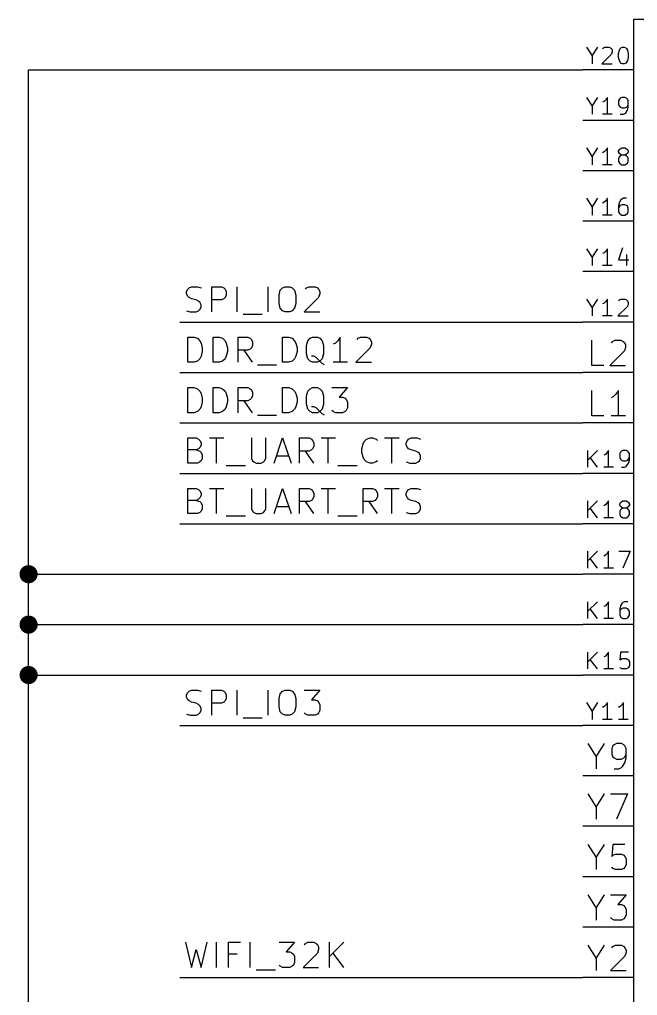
# Model space of a CAD drawing. Header units: millimetres. Extents: x 3 to 237, y -203 to -4.
# Drawn here: x 14.78 to 45.93, y -54.24 to -5.08 of the extents above; entities that cross this region are included whole.
import ezdxf

# ---------------------------------------------------------------- set-up
doc = ezdxf.new("R2010")
doc.units = ezdxf.units.MM
for name, color, linetype in [('LIGHTGREEN', 92, 'CONTINUOUS'), ('LIGHTRED', 12, 'CONTINUOUS'), ('RED', 14, 'CONTINUOUS'), ('REDSIX', 19, 'CONTINUOUS')]:
    doc.layers.add(name, color=color, linetype=linetype)

msp = doc.modelspace()

# ---------------------------------------------------------------- linework, layer by layer
at = {"layer": 'LIGHTGREEN', "linetype": 'CONTINUOUS'}
for p, q in [((15.24, -7.62), (43.18, -7.62)), ((15.24, -33.02), (15.24, -7.62)), ((22.86, -20.32), (43.18, -20.32)), ((22.86, -22.86), (43.18, -22.86)), ((22.86, -25.4), (43.18, -25.4)), ((22.86, -27.94), (43.18, -27.94)), ((22.86, -30.48), (43.18, -30.48)), ((15.24, -33.02), (43.18, -33.02)), ((15.24, -35.56), (15.24, -33.02)), ((15.24, -35.56), (43.18, -35.56)), ((15.24, -38.1), (15.24, -35.56)), ((15.24, -38.1), (43.18, -38.1)), ((15.24, -55.88), (15.24, -38.1)), ((22.86, -40.64), (43.18, -40.64)), ((22.86, -53.34), (43.18, -53.34))]:
    msp.add_line(p, q, dxfattribs=at)
at = {"layer": 'LIGHTGREEN', "const_width": 0.4572}
for points in [[(15.0114, -33.02, 1), (15.4686, -33.02, 1)], [(15.0114, -35.56, 1), (15.4686, -35.56, 1)], [(15.0114, -38.1, 1), (15.4686, -38.1, 1)]]:
    msp.add_lwpolyline(points, format="xyb", close=True, dxfattribs=at)
at = {"layer": 'LIGHTRED', "linetype": 'CONTINUOUS'}
for p, q in [((43.3615, -6.4666), (43.6437, -6.91)), ((43.6437, -6.91), (43.9259, -6.4666)), ((44.6113, -6.8294), (44.1275, -7.3132)), ((44.1678, -6.5472), (44.2081, -6.5069)), ((44.2081, -6.5069), (44.2888, -6.4666)), ((44.2888, -6.4666), (44.4903, -6.4666)), ((44.4903, -6.4666), (44.571, -6.5069)), ((44.571, -6.5069), (44.6113, -6.5472)), ((44.6113, -6.5472), (44.6516, -6.6278)), ((44.6516, -6.7085), (44.6113, -6.8294)), ((44.6516, -6.6278), (44.6516, -6.7085)), ((44.9741, -6.7891), (45.0144, -6.6278)), ((44.9741, -6.9907), (44.9741, -6.7891)), ((45.0144, -6.6278), (45.0547, -6.5472)), ((45.0547, -6.5472), (45.0951, -6.5069)), ((45.0951, -6.5069), (45.1757, -6.4666)), ((45.1757, -6.4666), (45.2563, -6.4666)), ((45.2563, -6.4666), (45.3369, -6.5069)), ((45.3369, -6.5069), (45.3773, -6.5472)), ((45.3773, -6.5472), (45.4176, -6.6278)), ((45.4176, -6.6278), (45.4579, -6.7891)), ((45.4579, -6.7891), (45.4579, -6.9907)), ((43.6437, -6.91), (43.6437, -7.3132)), ((44.1275, -7.3132), (44.6516, -7.3132)), ((45.0144, -7.1519), (44.9741, -6.9907)), ((45.0547, -7.2325), (45.0144, -7.1519)), ((45.0951, -7.2729), (45.0547, -7.2325)), ((45.1757, -7.3132), (45.0951, -7.2729)), ((45.2563, -7.3132), (45.1757, -7.3132)), ((45.3369, -7.2729), (45.2563, -7.3132)), ((45.3773, -7.2325), (45.3369, -7.2729)), ((45.4176, -7.1519), (45.3773, -7.2325)), ((45.4579, -6.9907), (45.4176, -7.1519)), ((43.3615, -9.0066), (43.6437, -9.45)), ((43.6437, -9.45), (43.9259, -9.0066)), ((44.2484, -9.2081), (44.1678, -9.2485)), ((44.3291, -9.1275), (44.2484, -9.2081)), ((44.4097, -9.0066), (44.3291, -9.1275)), ((44.4097, -9.8532), (44.4097, -9.0066)), ((45.0144, -9.0872), (44.9741, -9.1678)), ((44.9741, -9.1678), (44.9741, -9.3694)), ((45.0547, -9.0469), (45.0144, -9.0872)), ((45.1354, -9.0066), (45.0547, -9.0469)), ((45.2966, -9.0066), (45.1354, -9.0066)), ((45.3773, -9.0469), (45.2966, -9.0066)), ((45.4176, -9.0872), (45.3773, -9.0469)), ((45.4579, -9.1678), (45.4176, -9.0872)), ((45.4579, -9.4903), (45.4579, -9.1678)), ((43.6437, -9.45), (43.6437, -9.8532)), ((44.9741, -9.3694), (45.0144, -9.45)), ((45.0144, -9.45), (45.0547, -9.4903)), ((45.0547, -9.4903), (45.1354, -9.5307)), ((45.1354, -9.5307), (45.2966, -9.5307)), ((45.216, -9.8532), (45.2966, -9.8129)), ((45.2966, -9.5307), (45.3773, -9.4903)), ((45.2966, -9.8129), (45.3369, -9.7725)), ((45.3369, -9.7725), (45.4176, -9.6516)), ((45.3773, -9.4903), (45.4176, -9.45)), ((45.4176, -9.45), (45.4579, -9.3694)), ((45.4176, -9.6516), (45.4579, -9.4903)), ((44.6516, -9.8532), (44.1678, -9.8532)), ((45.0547, -9.8532), (45.216, -9.8532)), ((43.3615, -11.5466), (43.6437, -11.99)), ((43.6437, -11.99), (43.9259, -11.5466)), ((44.2484, -11.7481), (44.1678, -11.7885)), ((44.3291, -11.6675), (44.2484, -11.7481)), ((44.4097, -11.5466), (44.3291, -11.6675)), ((44.4097, -12.3932), (44.4097, -11.5466)), ((44.9741, -11.7078), (45.0144, -11.6272)), ((44.9741, -11.7481), (44.9741, -11.7078)), ((45.0144, -11.8288), (44.9741, -11.7481)), ((45.0144, -11.6272), (45.0547, -11.5869)), ((45.0547, -11.5869), (45.1354, -11.5466)), ((45.1354, -11.5466), (45.2966, -11.5466)), ((45.2966, -11.5466), (45.3773, -11.5869)), ((45.3773, -11.5869), (45.4176, -11.6272)), ((45.4176, -11.6272), (45.4579, -11.7078)), ((45.4579, -11.7481), (45.4176, -11.8288)), ((45.4579, -11.7078), (45.4579, -11.7481)), ((43.6437, -11.99), (43.6437, -12.3932)), ((45.0144, -11.99), (44.9741, -12.0707)), ((44.9741, -12.0707), (44.9741, -12.2319)), ((44.9741, -12.2319), (45.0144, -12.3125)), ((45.0547, -11.8691), (45.0144, -11.8288)), ((45.0547, -11.9497), (45.0144, -11.99)), ((45.1354, -11.9094), (45.0547, -11.8691)), ((45.1354, -11.9094), (45.0547, -11.9497)), ((45.2966, -11.9094), (45.1354, -11.9094)), ((45.3773, -11.8691), (45.2966, -11.9094)), ((45.3773, -11.9497), (45.2966, -11.9094)), ((45.4176, -11.8288), (45.3773, -11.8691)), ((45.4176, -11.99), (45.3773, -11.9497)), ((45.4579, -12.0707), (45.4176, -11.99)), ((45.4176, -12.3125), (45.4579, -12.2319)), ((45.4579, -12.2319), (45.4579, -12.0707)), ((44.6516, -12.3932), (44.1678, -12.3932)), ((45.0144, -12.3125), (45.0547, -12.3529)), ((45.0547, -12.3529), (45.1354, -12.3932)), ((45.1354, -12.3932), (45.2966, -12.3932)), ((45.2966, -12.3932), (45.3773, -12.3529)), ((45.3773, -12.3529), (45.4176, -12.3125)), ((43.3615, -14.0866), (43.6437, -14.53)), ((43.6437, -14.53), (43.9259, -14.0866)), ((44.3291, -14.2075), (44.2484, -14.2881)), ((44.4097, -14.0866), (44.3291, -14.2075)), ((44.4097, -14.9332), (44.4097, -14.0866)), ((45.0951, -14.1672), (45.0144, -14.2881)), ((45.1354, -14.1269), (45.0951, -14.1672)), ((45.216, -14.0866), (45.1354, -14.1269)), ((45.3773, -14.0866), (45.216, -14.0866)), ((43.6437, -14.53), (43.6437, -14.9332)), ((44.2484, -14.2881), (44.1678, -14.3285)), ((45.0144, -14.2881), (44.9741, -14.4494)), ((44.9741, -14.4494), (44.9741, -14.7719)), ((45.0144, -14.4897), (44.9741, -14.5703)), ((45.0547, -14.4494), (45.0144, -14.4897)), ((45.1354, -14.4091), (45.0547, -14.4494)), ((45.2966, -14.4091), (45.1354, -14.4091)), ((45.3773, -14.4494), (45.2966, -14.4091)), ((45.4176, -14.4897), (45.3773, -14.4494)), ((45.4579, -14.5703), (45.4176, -14.4897)), ((45.4579, -14.7719), (45.4579, -14.5703)), ((44.6516, -14.9332), (44.1678, -14.9332)), ((44.9741, -14.7719), (45.0144, -14.8525)), ((45.0144, -14.8525), (45.0547, -14.8929)), ((45.0547, -14.8929), (45.1354, -14.9332)), ((45.1354, -14.9332), (45.2966, -14.9332)), ((45.2966, -14.9332), (45.3773, -14.8929)), ((45.3773, -14.8929), (45.4176, -14.8525)), ((45.4176, -14.8525), (45.4579, -14.7719)), ((43.3615, -16.6266), (43.6437, -17.07)), ((43.6437, -17.07), (43.9259, -16.6266)), ((44.4097, -16.6266), (44.3291, -16.7475)), ((44.4097, -17.4732), (44.4097, -16.6266)), ((45.1757, -16.5863), (44.9741, -17.191)), ((43.6437, -17.07), (43.6437, -17.4732)), ((44.2484, -16.8281), (44.1678, -16.8685)), ((44.3291, -16.7475), (44.2484, -16.8281)), ((44.9741, -17.191), (45.4982, -17.191)), ((45.3773, -16.9088), (45.3773, -17.4732)), ((44.6516, -17.4732), (44.1678, -17.4732)), ((43.3615, -19.1666), (43.6437, -19.61)), ((43.6437, -19.61), (43.9259, -19.1666)), ((44.4097, -19.1666), (44.3291, -19.2875)), ((44.4097, -20.0132), (44.4097, -19.1666)), ((45.0144, -19.2069), (45.0951, -19.1666)), ((45.0951, -19.1666), (45.2966, -19.1666)), ((45.2966, -19.1666), (45.3773, -19.2069)), ((43.6437, -19.61), (43.6437, -20.0132)), ((44.2484, -19.3681), (44.1678, -19.4085)), ((44.3291, -19.2875), (44.2484, -19.3681)), ((45.4176, -19.5294), (44.9338, -20.0132)), ((44.9741, -19.2472), (45.0144, -19.2069)), ((45.3773, -19.2069), (45.4176, -19.2472)), ((45.4176, -19.2472), (45.4579, -19.3278)), ((45.4579, -19.4085), (45.4176, -19.5294)), ((45.4579, -19.3278), (45.4579, -19.4085)), ((44.6516, -20.0132), (44.1678, -20.0132)), ((44.9338, -20.0132), (45.4579, -20.0132)), ((43.6335, -22.5013), (43.6335, -21.2313)), ((44.6012, -21.3523), (44.6616, -21.2918)), ((44.6616, -21.2918), (44.7826, -21.2313)), ((44.7826, -21.2313), (45.085, -21.2313)), ((45.085, -21.2313), (45.2059, -21.2918)), ((45.2059, -21.2918), (45.2664, -21.3523)), ((45.2664, -21.3523), (45.3269, -21.4732)), ((45.3269, -21.5942), (45.2664, -21.7756)), ((45.3269, -21.4732), (45.3269, -21.5942)), ((45.2664, -21.7756), (44.5407, -22.5013)), ((44.2383, -22.5013), (43.6335, -22.5013)), ((44.5407, -22.5013), (45.3269, -22.5013)), ((43.6335, -25.0413), (43.6335, -23.7713)), ((44.7221, -24.0737), (44.6012, -24.1342)), ((44.8431, -23.9528), (44.7221, -24.0737)), ((44.964, -23.7713), (44.8431, -23.9528)), ((44.964, -25.0413), (44.964, -23.7713)), ((44.2383, -25.0413), (43.6335, -25.0413)), ((45.3269, -25.0413), (44.6012, -25.0413)), ((43.4219, -27.6332), (43.4219, -26.7866)), ((43.9057, -26.7866), (43.4219, -27.2703)), ((44.3088, -26.9881), (44.2282, -27.0285)), ((44.3895, -26.9075), (44.3088, -26.9881)), ((44.4701, -26.7866), (44.3895, -26.9075)), ((44.4701, -27.6332), (44.4701, -26.7866)), ((45.0748, -26.8672), (45.0345, -26.9478)), ((45.0345, -26.9478), (45.0345, -27.1494)), ((45.1151, -26.8269), (45.0748, -26.8672)), ((45.1958, -26.7866), (45.1151, -26.8269)), ((45.357, -26.7866), (45.1958, -26.7866)), ((45.4377, -26.8269), (45.357, -26.7866)), ((45.478, -26.8672), (45.4377, -26.8269)), ((45.5183, -26.9478), (45.478, -26.8672)), ((45.5183, -27.2703), (45.5183, -26.9478)), ((43.9057, -27.6332), (43.5429, -27.1494)), ((45.0345, -27.1494), (45.0748, -27.23)), ((45.0748, -27.23), (45.1151, -27.2703)), ((45.1151, -27.2703), (45.1958, -27.3107)), ((45.1958, -27.3107), (45.357, -27.3107)), ((45.357, -27.3107), (45.4377, -27.2703)), ((45.3973, -27.5525), (45.478, -27.4316)), ((45.4377, -27.2703), (45.478, -27.23)), ((45.478, -27.23), (45.5183, -27.1494)), ((45.478, -27.4316), (45.5183, -27.2703)), ((44.712, -27.6332), (44.2282, -27.6332)), ((45.1151, -27.6332), (45.2764, -27.6332)), ((45.2764, -27.6332), (45.357, -27.5929)), ((45.357, -27.5929), (45.3973, -27.5525)), ((43.4219, -30.1732), (43.4219, -29.3266)), ((43.9057, -29.3266), (43.4219, -29.8103)), ((44.3895, -29.4475), (44.3088, -29.5281)), ((44.4701, -29.3266), (44.3895, -29.4475)), ((44.4701, -30.1732), (44.4701, -29.3266)), ((45.0345, -29.4878), (45.0748, -29.4072)), ((45.0345, -29.5281), (45.0345, -29.4878)), ((45.0748, -29.4072), (45.1151, -29.3669)), ((45.1151, -29.3669), (45.1958, -29.3266)), ((45.1958, -29.3266), (45.357, -29.3266)), ((45.357, -29.3266), (45.4377, -29.3669)), ((45.4377, -29.3669), (45.478, -29.4072)), ((45.478, -29.4072), (45.5183, -29.4878)), ((45.5183, -29.4878), (45.5183, -29.5281)), ((43.9057, -30.1732), (43.5429, -29.6894)), ((44.3088, -29.5281), (44.2282, -29.5685)), ((45.0748, -29.6088), (45.0345, -29.5281)), ((45.0748, -29.77), (45.0345, -29.8507)), ((45.0345, -29.8507), (45.0345, -30.0119)), ((45.1151, -29.6491), (45.0748, -29.6088)), ((45.1151, -29.7297), (45.0748, -29.77)), ((45.1958, -29.6894), (45.1151, -29.6491)), ((45.1958, -29.6894), (45.1151, -29.7297)), ((45.357, -29.6894), (45.1958, -29.6894)), ((45.4377, -29.6491), (45.357, -29.6894)), ((45.4377, -29.7297), (45.357, -29.6894)), ((45.478, -29.6088), (45.4377, -29.6491)), ((45.478, -29.77), (45.4377, -29.7297)), ((45.5183, -29.5281), (45.478, -29.6088)), ((45.5183, -29.8507), (45.478, -29.77)), ((45.5183, -30.0119), (45.5183, -29.8507)), ((44.712, -30.1732), (44.2282, -30.1732)), ((45.0345, -30.0119), (45.0748, -30.0925)), ((45.0748, -30.0925), (45.1151, -30.1329)), ((45.1151, -30.1329), (45.1958, -30.1732)), ((45.1958, -30.1732), (45.357, -30.1732)), ((45.357, -30.1732), (45.4377, -30.1329)), ((45.4377, -30.1329), (45.478, -30.0925)), ((45.478, -30.0925), (45.5183, -30.0119)), ((43.4219, -32.7132), (43.4219, -31.8666)), ((43.9057, -31.8666), (43.4219, -32.3503)), ((44.4701, -31.8666), (44.3895, -31.9875)), ((44.4701, -32.7132), (44.4701, -31.8666)), ((44.9942, -31.8666), (45.5586, -31.8666)), ((45.5586, -31.8666), (45.1958, -32.7132)), ((43.9057, -32.7132), (43.5429, -32.2294)), ((44.3088, -32.0681), (44.2282, -32.1085)), ((44.3895, -31.9875), (44.3088, -32.0681)), ((44.712, -32.7132), (44.2282, -32.7132)), ((43.4219, -35.2532), (43.4219, -34.4066)), ((43.9057, -34.4066), (43.4219, -34.8903)), ((44.4701, -34.4066), (44.3895, -34.5275)), ((44.4701, -35.2532), (44.4701, -34.4066)), ((45.2764, -34.4066), (45.1958, -34.4469)), ((45.4377, -34.4066), (45.2764, -34.4066)), ((43.9057, -35.2532), (43.5429, -34.7694)), ((44.3088, -34.6081), (44.2282, -34.6485)), ((44.3895, -34.5275), (44.3088, -34.6081)), ((45.0748, -34.6081), (45.0345, -34.7694)), ((45.0345, -34.7694), (45.0345, -35.0919)), ((45.0748, -34.8097), (45.0345, -34.8903)), ((45.1555, -34.4872), (45.0748, -34.6081)), ((45.1151, -34.7694), (45.0748, -34.8097)), ((45.1958, -34.7291), (45.1151, -34.7694)), ((45.1958, -34.4469), (45.1555, -34.4872)), ((45.357, -34.7291), (45.1958, -34.7291)), ((45.4377, -34.7694), (45.357, -34.7291)), ((45.478, -34.8097), (45.4377, -34.7694)), ((45.5183, -34.8903), (45.478, -34.8097)), ((45.5183, -35.0919), (45.5183, -34.8903)), ((44.712, -35.2532), (44.2282, -35.2532)), ((45.0345, -35.0919), (45.0748, -35.1725)), ((45.0748, -35.1725), (45.1151, -35.2129)), ((45.1151, -35.2129), (45.1958, -35.2532)), ((45.1958, -35.2532), (45.357, -35.2532)), ((45.357, -35.2532), (45.4377, -35.2129)), ((45.4377, -35.2129), (45.478, -35.1725)), ((45.478, -35.1725), (45.5183, -35.0919)), ((43.4219, -37.7932), (43.4219, -36.9466)), ((43.9057, -36.9466), (43.4219, -37.4303)), ((43.9057, -37.7932), (43.5429, -37.3094)), ((44.3088, -37.1481), (44.2282, -37.1885)), ((44.3895, -37.0675), (44.3088, -37.1481)), ((44.4701, -36.9466), (44.3895, -37.0675)), ((44.4701, -37.7932), (44.4701, -36.9466)), ((45.0748, -36.9466), (45.0345, -37.3497)), ((45.0345, -37.3497), (45.0748, -37.3094)), ((45.478, -36.9466), (45.0748, -36.9466)), ((45.0748, -37.3094), (45.1555, -37.2691)), ((45.1555, -37.2691), (45.357, -37.2691)), ((45.357, -37.2691), (45.4377, -37.3094)), ((45.4377, -37.3094), (45.478, -37.3497)), ((45.478, -37.3497), (45.5183, -37.4303)), ((44.712, -37.7932), (44.2282, -37.7932)), ((45.0748, -37.7529), (45.0345, -37.7125)), ((45.1555, -37.7932), (45.0748, -37.7529)), ((45.357, -37.7932), (45.1555, -37.7932)), ((45.4377, -37.7529), (45.357, -37.7932)), ((45.478, -37.7125), (45.4377, -37.7529)), ((45.5183, -37.6319), (45.478, -37.7125)), ((45.5183, -37.4303), (45.5183, -37.6319)), ((43.3615, -39.4866), (43.6437, -39.93)), ((43.6437, -39.93), (43.9259, -39.4866)), ((44.2484, -39.6881), (44.1678, -39.7285)), ((44.3291, -39.6075), (44.2484, -39.6881)), ((44.4097, -39.4866), (44.3291, -39.6075)), ((44.4097, -40.3332), (44.4097, -39.4866)), ((45.0547, -39.6881), (44.9741, -39.7285)), ((45.1354, -39.6075), (45.0547, -39.6881)), ((45.216, -39.4866), (45.1354, -39.6075)), ((45.216, -40.3332), (45.216, -39.4866)), ((43.6437, -39.93), (43.6437, -40.3332)), ((44.6516, -40.3332), (44.1678, -40.3332)), ((45.4579, -40.3332), (44.9741, -40.3332)), ((43.4219, -41.5513), (43.8452, -42.2166)), ((43.8452, -42.2166), (44.2686, -41.5513)), ((44.6919, -41.6723), (44.6315, -41.7932)), ((44.7524, -41.6118), (44.6919, -41.6723)), ((44.8734, -41.5513), (44.7524, -41.6118)), ((45.1153, -41.5513), (44.8734, -41.5513)), ((45.2362, -41.6118), (45.1153, -41.5513)), ((45.2967, -41.6723), (45.2362, -41.6118)), ((45.3572, -41.7932), (45.2967, -41.6723)), ((43.8452, -42.2166), (43.8452, -42.8213)), ((44.6315, -41.7932), (44.6315, -42.0956)), ((44.6315, -42.0956), (44.6919, -42.2166)), ((44.6919, -42.2166), (44.7524, -42.277)), ((44.7524, -42.277), (44.8734, -42.3375)), ((45.1153, -42.3375), (45.2362, -42.277)), ((45.2362, -42.277), (45.2967, -42.2166)), ((45.2967, -42.2166), (45.3572, -42.0956)), ((45.2967, -42.5189), (45.3572, -42.277)), ((45.3572, -42.277), (45.3572, -41.7932)), ((44.8734, -42.3375), (45.1153, -42.3375)), ((44.9943, -42.8213), (45.1153, -42.7609)), ((45.1153, -42.7609), (45.1757, -42.7004)), ((45.1757, -42.7004), (45.2967, -42.5189)), ((44.7524, -42.8213), (44.9943, -42.8213)), ((43.4219, -44.0913), (43.8452, -44.7566)), ((43.8452, -44.7566), (44.2686, -44.0913)), ((44.571, -44.0913), (45.4176, -44.0913)), ((45.4176, -44.0913), (44.8734, -45.3613)), ((43.8452, -44.7566), (43.8452, -45.3613)), ((43.4219, -46.6313), (43.8452, -47.2966)), ((43.8452, -47.2966), (44.2686, -46.6313)), ((44.6919, -46.6313), (44.6315, -47.2361)), ((45.2967, -46.6313), (44.6919, -46.6313)), ((44.6315, -47.2361), (44.6919, -47.1756)), ((44.6919, -47.1756), (44.8129, -47.1151)), ((44.8129, -47.1151), (45.1153, -47.1151)), ((45.1153, -47.1151), (45.2362, -47.1756)), ((45.2362, -47.1756), (45.2967, -47.2361)), ((43.8452, -47.2966), (43.8452, -47.9013)), ((45.2967, -47.2361), (45.3572, -47.357)), ((45.3572, -47.6594), (45.2967, -47.7804)), ((45.3572, -47.357), (45.3572, -47.6594)), ((44.6919, -47.8409), (44.6315, -47.7804)), ((44.8129, -47.9013), (44.6919, -47.8409)), ((45.1153, -47.9013), (44.8129, -47.9013)), ((45.2362, -47.8409), (45.1153, -47.9013)), ((45.2967, -47.7804), (45.2362, -47.8409)), ((43.4219, -49.1713), (43.8452, -49.8366)), ((43.8452, -49.8366), (44.2686, -49.1713)), ((44.571, -49.1713), (45.3572, -49.1713)), ((45.3572, -49.1713), (44.9338, -49.6551)), ((43.8452, -49.8366), (43.8452, -50.4413)), ((44.9338, -49.6551), (45.1153, -49.6551)), ((45.1153, -49.6551), (45.2362, -49.7156)), ((45.2362, -49.7156), (45.2967, -49.7761)), ((45.2967, -49.7761), (45.3572, -49.897)), ((45.3572, -49.897), (45.3572, -50.1994)), ((44.6315, -50.3809), (44.571, -50.3204)), ((44.7524, -50.4413), (44.6315, -50.3809)), ((45.1153, -50.4413), (44.7524, -50.4413)), ((45.2362, -50.3809), (45.1153, -50.4413)), ((45.2967, -50.3204), (45.2362, -50.3809)), ((45.3572, -50.1994), (45.2967, -50.3204)), ((43.4219, -51.7113), (43.8452, -52.3766)), ((43.8452, -52.3766), (44.2686, -51.7113)), ((44.6315, -51.8323), (44.6919, -51.7718)), ((44.6919, -51.7718), (44.8129, -51.7113)), ((44.8129, -51.7113), (45.1153, -51.7113)), ((45.1153, -51.7113), (45.2362, -51.7718)), ((45.2362, -51.7718), (45.2967, -51.8323)), ((45.2967, -51.8323), (45.3572, -51.9532)), ((45.3572, -52.0742), (45.2967, -52.2556)), ((45.3572, -51.9532), (45.3572, -52.0742)), ((43.8452, -52.3766), (43.8452, -52.9813)), ((45.2967, -52.2556), (44.571, -52.9813)), ((44.571, -52.9813), (45.3572, -52.9813))]:
    msp.add_line(p, q, dxfattribs=at)
at = {"layer": 'RED', "linetype": 'CONTINUOUS'}
for p, q in [((45.72, -5.08), (45.72, -180.34)), ((193.04, -5.08), (45.72, -5.08)), ((45.72, -7.62), (43.18, -7.62)), ((45.72, -10.16), (43.18, -10.16)), ((45.72, -12.7), (43.18, -12.7)), ((45.72, -15.24), (43.18, -15.24)), ((45.72, -17.78), (43.18, -17.78)), ((45.72, -20.32), (43.18, -20.32)), ((45.72, -22.86), (43.18, -22.86)), ((45.72, -25.4), (43.18, -25.4)), ((45.72, -27.94), (43.18, -27.94)), ((45.72, -30.48), (43.18, -30.48)), ((45.72, -33.02), (43.18, -33.02)), ((45.72, -35.56), (43.18, -35.56)), ((45.72, -38.1), (43.18, -38.1)), ((45.72, -40.64), (43.18, -40.64)), ((45.72, -43.18), (43.18, -43.18)), ((45.72, -45.72), (43.18, -45.72)), ((45.72, -48.26), (43.18, -48.26)), ((45.72, -50.8), (43.18, -50.8)), ((45.72, -53.34), (43.18, -53.34))]:
    msp.add_line(p, q, dxfattribs=at)
at = {"layer": 'REDSIX', "linetype": 'CONTINUOUS'}
for p, q in [((23.2063, -18.7788), (23.2667, -18.6579)), ((23.2667, -18.6579), (23.3272, -18.5974)), ((23.3272, -18.5974), (23.4482, -18.5369)), ((23.4482, -18.5369), (23.7505, -18.5369)), ((23.7505, -18.5369), (23.932, -18.5974)), ((24.4762, -19.8069), (24.4762, -18.5369)), ((24.4762, -18.5369), (24.96, -18.5369)), ((24.96, -18.5369), (25.081, -18.5974)), ((25.081, -18.5974), (25.1415, -18.6579)), ((25.1415, -18.6579), (25.2019, -18.7788)), ((25.7462, -19.8069), (25.7462, -18.5369)), ((27.3186, -19.8069), (27.3186, -18.5369)), ((27.9234, -18.7184), (28.0444, -18.5974)), ((28.0444, -18.5974), (28.1653, -18.5369)), ((28.1653, -18.5369), (28.4072, -18.5369)), ((28.4072, -18.5369), (28.5282, -18.5974)), ((28.5282, -18.5974), (28.6491, -18.7184)), ((29.1935, -18.6579), (29.2539, -18.5974)), ((29.2539, -18.5974), (29.3749, -18.5369)), ((29.3749, -18.5369), (29.6773, -18.5369)), ((29.6773, -18.5369), (29.7982, -18.5974)), ((29.7982, -18.5974), (29.8587, -18.6579)), ((29.8587, -18.6579), (29.9192, -18.7788)), ((23.2063, -18.8998), (23.2063, -18.7788)), ((23.2667, -19.0207), (23.2063, -18.8998)), ((23.3272, -19.0812), (23.2667, -19.0207)), ((23.4482, -19.1417), (23.3272, -19.0812)), ((23.6901, -19.2022), (23.4482, -19.1417)), ((25.081, -19.1417), (24.96, -19.2022)), ((25.1415, -19.0812), (25.081, -19.1417)), ((25.2019, -18.9603), (25.1415, -19.0812)), ((25.2019, -18.7788), (25.2019, -18.9603)), ((27.863, -18.9603), (27.9234, -18.7184)), ((27.863, -19.3836), (27.863, -18.9603)), ((28.6491, -18.7184), (28.7096, -18.9603)), ((28.7096, -18.9603), (28.7096, -19.3836)), ((29.8587, -19.0812), (29.133, -19.8069)), ((29.9192, -18.8998), (29.8587, -19.0812)), ((29.9192, -18.7788), (29.9192, -18.8998)), ((23.811, -19.2626), (23.6901, -19.2022)), ((23.8715, -19.3231), (23.811, -19.2626)), ((23.932, -19.4441), (23.8715, -19.3231)), ((23.8715, -19.686), (23.932, -19.565)), ((23.932, -19.565), (23.932, -19.4441)), ((24.96, -19.2022), (24.4762, -19.2022)), ((27.9234, -19.6255), (27.863, -19.3836)), ((28.0444, -19.7465), (27.9234, -19.6255)), ((28.6491, -19.6255), (28.5282, -19.7465)), ((28.7096, -19.3836), (28.6491, -19.6255)), ((23.2063, -19.7465), (23.3877, -19.8069)), ((23.3877, -19.8069), (23.6901, -19.8069)), ((23.6901, -19.8069), (23.811, -19.7465)), ((23.811, -19.7465), (23.8715, -19.686)), ((26.0487, -19.9279), (27.0163, -19.9279)), ((28.1653, -19.8069), (28.0444, -19.7465)), ((28.4072, -19.8069), (28.1653, -19.8069)), ((28.5282, -19.7465), (28.4072, -19.8069)), ((29.133, -19.8069), (29.9192, -19.8069)), ((23.2667, -22.3469), (23.2667, -21.0769)), ((23.2667, -21.0769), (23.5691, -21.0769)), ((23.5691, -21.0769), (23.7505, -21.1374)), ((23.7505, -21.1374), (23.8715, -21.2584)), ((24.5367, -22.3469), (24.5367, -21.0769)), ((24.5367, -21.0769), (24.8391, -21.0769)), ((24.8391, -21.0769), (25.0205, -21.1374)), ((25.0205, -21.1374), (25.1415, -21.2584)), ((25.8067, -22.3469), (25.8067, -21.0769)), ((25.8067, -21.0769), (26.2905, -21.0769)), ((26.2905, -21.0769), (26.4115, -21.1374)), ((26.4115, -21.1374), (26.472, -21.1979)), ((28.0443, -22.3469), (28.0443, -21.0769)), ((28.0443, -21.0769), (28.3467, -21.0769)), ((28.3467, -21.0769), (28.5281, -21.1374)), ((28.5281, -21.1374), (28.6491, -21.2584)), ((29.3143, -21.2584), (29.4353, -21.1374)), ((29.4353, -21.1374), (29.5562, -21.0769)), ((29.5562, -21.0769), (29.7981, -21.0769)), ((29.7981, -21.0769), (29.9191, -21.1374)), ((29.9191, -21.1374), (30.04, -21.2584)), ((30.9472, -21.0769), (30.8263, -21.2584)), ((30.9472, -22.3469), (30.9472, -21.0769)), ((31.7939, -21.1979), (31.8543, -21.1374)), ((31.8543, -21.1374), (31.9753, -21.0769)), ((31.9753, -21.0769), (32.2777, -21.0769)), ((32.2777, -21.0769), (32.3986, -21.1374)), ((32.3986, -21.1374), (32.4591, -21.1979)), ((23.8715, -21.2584), (23.932, -21.3793)), ((23.932, -21.3793), (23.9924, -21.6212)), ((23.9924, -21.6212), (23.9924, -21.8026)), ((25.1415, -21.2584), (25.202, -21.3793)), ((25.202, -21.3793), (25.2624, -21.6212)), ((25.2624, -21.6212), (25.2624, -21.8026)), ((26.472, -21.6212), (26.4115, -21.6817)), ((26.472, -21.1979), (26.5324, -21.3188)), ((26.5324, -21.5003), (26.472, -21.6212)), ((26.5324, -21.3188), (26.5324, -21.5003)), ((28.6491, -21.2584), (28.7096, -21.3793)), ((28.7096, -21.3793), (28.77, -21.6212)), ((28.77, -21.6212), (28.77, -21.8026)), ((29.2539, -21.5003), (29.3143, -21.2584)), ((29.2539, -21.9236), (29.2539, -21.5003)), ((30.04, -21.2584), (30.1005, -21.5003)), ((30.1005, -21.5003), (30.1005, -21.9236)), ((30.7053, -21.3793), (30.5844, -21.4398)), ((30.8263, -21.2584), (30.7053, -21.3793)), ((32.4591, -21.6212), (31.7334, -22.3469)), ((32.4591, -21.1979), (32.5196, -21.3188)), ((32.5196, -21.4398), (32.4591, -21.6212)), ((32.5196, -21.3188), (32.5196, -21.4398)), ((23.932, -22.0445), (23.8715, -22.1655)), ((23.9924, -21.8026), (23.932, -22.0445)), ((25.202, -22.0445), (25.1415, -22.1655)), ((25.2624, -21.8026), (25.202, -22.0445)), ((26.2905, -21.7422), (25.8067, -21.7422)), ((26.5324, -22.3469), (26.1091, -21.7422)), ((26.4115, -21.6817), (26.2905, -21.7422)), ((28.7096, -22.0445), (28.6491, -22.1655)), ((28.77, -21.8026), (28.7096, -22.0445)), ((29.3143, -22.1655), (29.2539, -21.9236)), ((29.6167, -22.0445), (29.4958, -22.0445)), ((29.7377, -22.105), (29.6167, -22.0445)), ((29.9191, -22.2865), (29.7377, -22.105)), ((30.1005, -21.9236), (30.04, -22.1655)), ((23.5691, -22.3469), (23.2667, -22.3469)), ((23.7505, -22.2865), (23.5691, -22.3469)), ((23.8715, -22.1655), (23.7505, -22.2865)), ((24.8391, -22.3469), (24.5367, -22.3469)), ((25.0205, -22.2865), (24.8391, -22.3469)), ((25.1415, -22.1655), (25.0205, -22.2865)), ((26.7744, -22.4679), (27.742, -22.4679)), ((28.3467, -22.3469), (28.0443, -22.3469)), ((28.5281, -22.2865), (28.3467, -22.3469)), ((28.6491, -22.1655), (28.5281, -22.2865)), ((29.4353, -22.2865), (29.3143, -22.1655)), ((29.5562, -22.3469), (29.4353, -22.2865)), ((29.7981, -22.3469), (29.5562, -22.3469)), ((29.9191, -22.2865), (29.7981, -22.3469)), ((30.04, -22.1655), (29.9191, -22.2865)), ((30.04, -22.4074), (29.9191, -22.2865)), ((30.161, -22.4679), (30.04, -22.4074)), ((31.3101, -22.3469), (30.5844, -22.3469)), ((31.7334, -22.3469), (32.5196, -22.3469)), ((23.2667, -24.8869), (23.2667, -23.6169)), ((23.2667, -23.6169), (23.5691, -23.6169)), ((23.5691, -23.6169), (23.7505, -23.6774)), ((23.7505, -23.6774), (23.8715, -23.7984)), ((23.8715, -23.7984), (23.932, -23.9193)), ((23.932, -23.9193), (23.9924, -24.1612)), ((24.5367, -24.8869), (24.5367, -23.6169)), ((24.5367, -23.6169), (24.8391, -23.6169)), ((24.8391, -23.6169), (25.0205, -23.6774)), ((25.0205, -23.6774), (25.1415, -23.7984)), ((25.1415, -23.7984), (25.202, -23.9193)), ((25.202, -23.9193), (25.2624, -24.1612)), ((25.8067, -24.8869), (25.8067, -23.6169)), ((25.8067, -23.6169), (26.2905, -23.6169)), ((26.2905, -23.6169), (26.4115, -23.6774)), ((26.4115, -23.6774), (26.472, -23.7379)), ((26.472, -23.7379), (26.5324, -23.8588)), ((26.5324, -24.0403), (26.472, -24.1612)), ((26.5324, -23.8588), (26.5324, -24.0403)), ((28.0443, -24.8869), (28.0443, -23.6169)), ((28.0443, -23.6169), (28.3467, -23.6169)), ((28.3467, -23.6169), (28.5281, -23.6774)), ((28.5281, -23.6774), (28.6491, -23.7984)), ((28.6491, -23.7984), (28.7096, -23.9193)), ((28.7096, -23.9193), (28.77, -24.1612)), ((29.2539, -24.0403), (29.3143, -23.7984)), ((29.2539, -24.4636), (29.2539, -24.0403)), ((29.3143, -23.7984), (29.4353, -23.6774)), ((29.4353, -23.6774), (29.5562, -23.6169)), ((29.5562, -23.6169), (29.7981, -23.6169)), ((29.7981, -23.6169), (29.9191, -23.6774)), ((29.9191, -23.6774), (30.04, -23.7984)), ((30.04, -23.7984), (30.1005, -24.0403)), ((30.1005, -24.0403), (30.1005, -24.4636)), ((30.5239, -23.6169), (31.3101, -23.6169)), ((31.3101, -23.6169), (30.8867, -24.1007)), ((23.9924, -24.3426), (23.932, -24.5845)), ((23.9924, -24.1612), (23.9924, -24.3426)), ((25.2624, -24.3426), (25.202, -24.5845)), ((25.2624, -24.1612), (25.2624, -24.3426)), ((26.2905, -24.2822), (25.8067, -24.2822)), ((26.5324, -24.8869), (26.1091, -24.2822)), ((26.4115, -24.2217), (26.2905, -24.2822)), ((26.472, -24.1612), (26.4115, -24.2217)), ((28.77, -24.3426), (28.7096, -24.5845)), ((28.77, -24.1612), (28.77, -24.3426)), ((29.3143, -24.7055), (29.2539, -24.4636)), ((30.1005, -24.4636), (30.04, -24.7055)), ((30.8867, -24.1007), (31.0682, -24.1007)), ((31.0682, -24.1007), (31.1891, -24.1612)), ((31.1891, -24.1612), (31.2496, -24.2217)), ((31.2496, -24.2217), (31.3101, -24.3426)), ((31.3101, -24.3426), (31.3101, -24.645)), ((23.5691, -24.8869), (23.2667, -24.8869)), ((23.7505, -24.8265), (23.5691, -24.8869)), ((23.8715, -24.7055), (23.7505, -24.8265)), ((23.932, -24.5845), (23.8715, -24.7055)), ((24.8391, -24.8869), (24.5367, -24.8869)), ((25.0205, -24.8265), (24.8391, -24.8869)), ((25.1415, -24.7055), (25.0205, -24.8265)), ((25.202, -24.5845), (25.1415, -24.7055)), ((26.7744, -25.0079), (27.742, -25.0079)), ((28.3467, -24.8869), (28.0443, -24.8869)), ((28.5281, -24.8265), (28.3467, -24.8869)), ((28.6491, -24.7055), (28.5281, -24.8265)), ((28.7096, -24.5845), (28.6491, -24.7055)), ((29.4353, -24.8265), (29.3143, -24.7055)), ((29.5562, -24.8869), (29.4353, -24.8265)), ((29.6167, -24.5845), (29.4958, -24.5845)), ((29.7981, -24.8869), (29.5562, -24.8869)), ((29.7377, -24.645), (29.6167, -24.5845)), ((29.9191, -24.8265), (29.7377, -24.645)), ((29.9191, -24.8265), (29.7981, -24.8869)), ((30.04, -24.7055), (29.9191, -24.8265)), ((30.04, -24.9474), (29.9191, -24.8265)), ((30.161, -25.0079), (30.04, -24.9474)), ((30.5844, -24.8265), (30.5239, -24.766)), ((30.7053, -24.8869), (30.5844, -24.8265)), ((31.0682, -24.8869), (30.7053, -24.8869)), ((31.1891, -24.8265), (31.0682, -24.8869)), ((31.2496, -24.766), (31.1891, -24.8265)), ((31.3101, -24.645), (31.2496, -24.766)), ((23.2667, -27.4269), (23.2667, -26.1569)), ((23.2667, -26.1569), (23.6901, -26.1569)), ((23.6901, -26.1569), (23.811, -26.2174)), ((23.811, -26.2174), (23.8715, -26.2779)), ((23.8715, -26.2779), (23.932, -26.3988)), ((23.932, -26.5198), (23.8715, -26.6407)), ((23.932, -26.3988), (23.932, -26.5198)), ((24.3553, -26.1569), (25.081, -26.1569)), ((24.7182, -27.4269), (24.7182, -26.1569)), ((26.4719, -26.1569), (26.4719, -27.185)), ((27.1976, -27.185), (27.1976, -26.1569)), ((27.621, -27.4269), (28.0443, -26.1569)), ((28.0443, -26.1569), (28.4677, -27.4269)), ((28.891, -27.4269), (28.891, -26.1569)), ((28.891, -26.1569), (29.3748, -26.1569)), ((29.3748, -26.1569), (29.4958, -26.2174)), ((29.4958, -26.2174), (29.5563, -26.2779)), ((29.5563, -26.2779), (29.6167, -26.3988)), ((29.6167, -26.3988), (29.6167, -26.5803)), ((29.9796, -26.1569), (30.7053, -26.1569)), ((30.3425, -27.4269), (30.3425, -26.1569)), ((32.0358, -26.7012), (32.0962, -26.4593)), ((32.0962, -26.4593), (32.1567, -26.3384)), ((32.1567, -26.3384), (32.2777, -26.2174)), ((32.2777, -26.2174), (32.4591, -26.1569)), ((32.4591, -26.1569), (32.58, -26.1569)), ((32.58, -26.1569), (32.7615, -26.2174)), ((32.7615, -26.2174), (32.8219, -26.2779)), ((33.1848, -26.1569), (33.9105, -26.1569)), ((33.5477, -27.4269), (33.5477, -26.1569)), ((34.2734, -26.3988), (34.3338, -26.2779)), ((34.2734, -26.5198), (34.2734, -26.3988)), ((34.3338, -26.6407), (34.2734, -26.5198)), ((34.3338, -26.2779), (34.3943, -26.2174)), ((34.3943, -26.2174), (34.5153, -26.1569)), ((34.5153, -26.1569), (34.8176, -26.1569)), ((34.8176, -26.1569), (34.9991, -26.2174)), ((23.6901, -26.7617), (23.2667, -26.7617)), ((23.811, -26.7012), (23.6901, -26.7617)), ((23.6901, -26.7617), (23.8715, -26.8222)), ((23.8715, -26.6407), (23.811, -26.7012)), ((23.8715, -26.8222), (23.932, -26.8826)), ((23.932, -26.8826), (23.9924, -27.0036)), ((23.9924, -27.0036), (23.9924, -27.185)), ((29.3748, -26.8222), (28.891, -26.8222)), ((29.6167, -27.4269), (29.1934, -26.8222)), ((29.4958, -26.7617), (29.3748, -26.8222)), ((29.5563, -26.7012), (29.4958, -26.7617)), ((29.6167, -26.5803), (29.5563, -26.7012)), ((32.0358, -26.8826), (32.0358, -26.7012)), ((32.0962, -27.1245), (32.0358, -26.8826)), ((34.3943, -26.7012), (34.3338, -26.6407)), ((34.5153, -26.7617), (34.3943, -26.7012)), ((34.7572, -26.8222), (34.5153, -26.7617)), ((34.8781, -26.8826), (34.7572, -26.8222)), ((34.9386, -26.9431), (34.8781, -26.8826)), ((34.9991, -27.0641), (34.9386, -26.9431)), ((23.7505, -27.4269), (23.2667, -27.4269)), ((23.8715, -27.3665), (23.7505, -27.4269)), ((23.932, -27.306), (23.8715, -27.3665)), ((23.9924, -27.185), (23.932, -27.306)), ((26.4719, -27.185), (26.5324, -27.306)), ((26.5324, -27.306), (26.5929, -27.3665)), ((26.5929, -27.3665), (26.7138, -27.4269)), ((26.7138, -27.4269), (26.9557, -27.4269)), ((26.9557, -27.4269), (27.0767, -27.3665)), ((27.0767, -27.3665), (27.1372, -27.306)), ((27.1372, -27.306), (27.1976, -27.185)), ((27.742, -27.0641), (28.3467, -27.0641)), ((32.1567, -27.2455), (32.0962, -27.1245)), ((32.2777, -27.3665), (32.1567, -27.2455)), ((32.4591, -27.4269), (32.2777, -27.3665)), ((32.58, -27.4269), (32.4591, -27.4269)), ((32.7615, -27.3665), (32.58, -27.4269)), ((32.8219, -27.306), (32.7615, -27.3665)), ((34.2734, -27.3665), (34.4548, -27.4269)), ((34.4548, -27.4269), (34.7572, -27.4269)), ((34.7572, -27.4269), (34.8781, -27.3665)), ((34.8781, -27.3665), (34.9386, -27.306)), ((34.9386, -27.306), (34.9991, -27.185)), ((34.9991, -27.185), (34.9991, -27.0641)), ((25.202, -27.5479), (26.1696, -27.5479)), ((30.8263, -27.5479), (31.7939, -27.5479)), ((23.2667, -29.9669), (23.2667, -28.6969)), ((23.2667, -28.6969), (23.6901, -28.6969)), ((23.6901, -28.6969), (23.811, -28.7574)), ((23.811, -28.7574), (23.8715, -28.8179)), ((23.8715, -28.8179), (23.932, -28.9388)), ((23.932, -28.9388), (23.932, -29.0598)), ((24.3553, -28.6969), (25.081, -28.6969)), ((24.7182, -29.9669), (24.7182, -28.6969)), ((26.4719, -28.6969), (26.4719, -29.725)), ((27.1976, -29.725), (27.1976, -28.6969)), ((27.621, -29.9669), (28.0443, -28.6969)), ((28.0443, -28.6969), (28.4677, -29.9669)), ((28.891, -29.9669), (28.891, -28.6969)), ((28.891, -28.6969), (29.3748, -28.6969)), ((29.3748, -28.6969), (29.4958, -28.7574)), ((29.4958, -28.7574), (29.5563, -28.8179)), ((29.5563, -28.8179), (29.6167, -28.9388)), ((29.6167, -28.9388), (29.6167, -29.1203)), ((29.9796, -28.6969), (30.7053, -28.6969)), ((30.3425, -29.9669), (30.3425, -28.6969)), ((32.0962, -29.9669), (32.0962, -28.6969)), ((32.0962, -28.6969), (32.58, -28.6969)), ((32.58, -28.6969), (32.701, -28.7574)), ((32.701, -28.7574), (32.7615, -28.8179)), ((32.7615, -28.8179), (32.8219, -28.9388)), ((32.8219, -28.9388), (32.8219, -29.1203)), ((33.1848, -28.6969), (33.9105, -28.6969)), ((33.5477, -29.9669), (33.5477, -28.6969)), ((34.2734, -28.9388), (34.3338, -28.8179)), ((34.2734, -29.0598), (34.2734, -28.9388)), ((34.3338, -28.8179), (34.3943, -28.7574)), ((34.3943, -28.7574), (34.5153, -28.6969)), ((34.5153, -28.6969), (34.8176, -28.6969)), ((34.8176, -28.6969), (34.9991, -28.7574)), ((23.6901, -29.3017), (23.2667, -29.3017)), ((23.811, -29.2412), (23.6901, -29.3017)), ((23.6901, -29.3017), (23.8715, -29.3622)), ((23.8715, -29.1807), (23.811, -29.2412)), ((23.932, -29.0598), (23.8715, -29.1807)), ((23.8715, -29.3622), (23.932, -29.4226)), ((23.932, -29.4226), (23.9924, -29.5436)), ((29.3748, -29.3622), (28.891, -29.3622)), ((29.6167, -29.9669), (29.1934, -29.3622)), ((29.4958, -29.3017), (29.3748, -29.3622)), ((29.5563, -29.2412), (29.4958, -29.3017)), ((29.6167, -29.1203), (29.5563, -29.2412)), ((32.58, -29.3622), (32.0962, -29.3622)), ((32.8219, -29.9669), (32.3986, -29.3622)), ((32.701, -29.3017), (32.58, -29.3622)), ((32.7615, -29.2412), (32.701, -29.3017)), ((32.8219, -29.1203), (32.7615, -29.2412)), ((34.3338, -29.1807), (34.2734, -29.0598)), ((34.3943, -29.2412), (34.3338, -29.1807)), ((34.5153, -29.3017), (34.3943, -29.2412)), ((34.7572, -29.3622), (34.5153, -29.3017)), ((34.8781, -29.4226), (34.7572, -29.3622)), ((34.9386, -29.4831), (34.8781, -29.4226)), ((34.9991, -29.6041), (34.9386, -29.4831)), ((23.7505, -29.9669), (23.2667, -29.9669)), ((23.8715, -29.9065), (23.7505, -29.9669)), ((23.932, -29.846), (23.8715, -29.9065)), ((23.9924, -29.725), (23.932, -29.846)), ((23.9924, -29.5436), (23.9924, -29.725)), ((26.4719, -29.725), (26.5324, -29.846)), ((26.5324, -29.846), (26.5929, -29.9065)), ((26.5929, -29.9065), (26.7138, -29.9669)), ((26.7138, -29.9669), (26.9557, -29.9669)), ((26.9557, -29.9669), (27.0767, -29.9065)), ((27.0767, -29.9065), (27.1372, -29.846)), ((27.1372, -29.846), (27.1976, -29.725)), ((27.742, -29.6041), (28.3467, -29.6041)), ((34.2734, -29.9065), (34.4548, -29.9669)), ((34.4548, -29.9669), (34.7572, -29.9669)), ((34.7572, -29.9669), (34.8781, -29.9065)), ((34.8781, -29.9065), (34.9386, -29.846)), ((34.9386, -29.846), (34.9991, -29.725)), ((34.9991, -29.725), (34.9991, -29.6041)), ((25.202, -30.0879), (26.1696, -30.0879)), ((30.8263, -30.0879), (31.7939, -30.0879)), ((23.2063, -39.0988), (23.2667, -38.9779)), ((23.2063, -39.2198), (23.2063, -39.0988)), ((23.2667, -39.3407), (23.2063, -39.2198)), ((23.2667, -38.9779), (23.3272, -38.9174)), ((23.3272, -38.9174), (23.4482, -38.8569)), ((23.4482, -38.8569), (23.7505, -38.8569)), ((23.7505, -38.8569), (23.932, -38.9174)), ((24.4762, -40.1269), (24.4762, -38.8569)), ((24.4762, -38.8569), (24.96, -38.8569)), ((24.96, -38.8569), (25.081, -38.9174)), ((25.081, -38.9174), (25.1415, -38.9779)), ((25.1415, -38.9779), (25.2019, -39.0988)), ((25.2019, -39.2803), (25.1415, -39.4012)), ((25.2019, -39.0988), (25.2019, -39.2803)), ((25.7462, -40.1269), (25.7462, -38.8569)), ((27.3186, -40.1269), (27.3186, -38.8569)), ((27.863, -39.2803), (27.9234, -39.0384)), ((27.863, -39.7036), (27.863, -39.2803)), ((27.9234, -39.0384), (28.0444, -38.9174)), ((28.0444, -38.9174), (28.1653, -38.8569)), ((28.1653, -38.8569), (28.4072, -38.8569)), ((28.4072, -38.8569), (28.5282, -38.9174)), ((28.5282, -38.9174), (28.6491, -39.0384)), ((28.6491, -39.0384), (28.7096, -39.2803)), ((28.7096, -39.2803), (28.7096, -39.7036)), ((29.133, -38.8569), (29.9192, -38.8569)), ((29.9192, -38.8569), (29.4958, -39.3407)), ((23.3272, -39.4012), (23.2667, -39.3407)), ((23.4482, -39.4617), (23.3272, -39.4012)), ((23.6901, -39.5222), (23.4482, -39.4617)), ((23.811, -39.5826), (23.6901, -39.5222)), ((23.8715, -39.6431), (23.811, -39.5826)), ((23.932, -39.7641), (23.8715, -39.6431)), ((23.932, -39.885), (23.932, -39.7641)), ((24.96, -39.5222), (24.4762, -39.5222)), ((25.081, -39.4617), (24.96, -39.5222)), ((25.1415, -39.4012), (25.081, -39.4617)), ((27.9234, -39.9455), (27.863, -39.7036)), ((28.7096, -39.7036), (28.6491, -39.9455)), ((29.4958, -39.3407), (29.6773, -39.3407)), ((29.6773, -39.3407), (29.7982, -39.4012)), ((29.7982, -39.4012), (29.8587, -39.4617)), ((29.8587, -39.4617), (29.9192, -39.5826)), ((29.9192, -39.5826), (29.9192, -39.885)), ((23.2063, -40.0665), (23.3877, -40.1269)), ((23.3877, -40.1269), (23.6901, -40.1269)), ((23.6901, -40.1269), (23.811, -40.0665)), ((23.811, -40.0665), (23.8715, -40.006)), ((23.8715, -40.006), (23.932, -39.885)), ((26.0487, -40.2479), (27.0163, -40.2479)), ((28.0444, -40.0665), (27.9234, -39.9455)), ((28.1653, -40.1269), (28.0444, -40.0665)), ((28.4072, -40.1269), (28.1653, -40.1269)), ((28.5282, -40.0665), (28.4072, -40.1269)), ((28.6491, -39.9455), (28.5282, -40.0665)), ((29.1935, -40.0665), (29.133, -40.006)), ((29.3144, -40.1269), (29.1935, -40.0665)), ((29.6773, -40.1269), (29.3144, -40.1269)), ((29.7982, -40.0665), (29.6773, -40.1269)), ((29.8587, -40.006), (29.7982, -40.0665)), ((29.9192, -39.885), (29.8587, -40.006)), ((23.1458, -51.5569), (23.4482, -52.8269)), ((23.932, -52.8269), (24.2344, -51.5569)), ((24.7181, -52.8269), (24.7181, -51.5569)), ((25.3229, -52.8269), (25.3229, -51.5569)), ((25.3229, -51.5569), (25.9277, -51.5569)), ((26.4115, -52.8269), (26.4115, -51.5569)), ((27.863, -51.5569), (28.6492, -51.5569)), ((28.6492, -51.5569), (28.2258, -52.0407)), ((29.133, -51.6779), (29.1934, -51.6174)), ((29.1934, -51.6174), (29.3144, -51.5569)), ((29.3144, -51.5569), (29.6168, -51.5569)), ((29.6168, -51.5569), (29.7377, -51.6174)), ((29.7377, -51.6174), (29.7982, -51.6779)), ((30.4029, -52.8269), (30.4029, -51.5569)), ((31.1286, -51.5569), (30.4029, -52.2826)), ((23.4482, -52.8269), (23.6901, -51.9198)), ((23.6901, -51.9198), (23.932, -52.8269)), ((28.2258, -52.0407), (28.4073, -52.0407)), ((28.4073, -52.0407), (28.5282, -52.1012)), ((28.5282, -52.1012), (28.5887, -52.1617)), ((29.7982, -52.1012), (29.0725, -52.8269)), ((29.7982, -51.6779), (29.8587, -51.7988)), ((29.8587, -51.9198), (29.7982, -52.1012)), ((29.8587, -51.7988), (29.8587, -51.9198)), ((31.1286, -52.8269), (30.5844, -52.1012)), ((25.7463, -52.1617), (25.3229, -52.1617)), ((28.5887, -52.1617), (28.6492, -52.2826)), ((28.6492, -52.585), (28.5887, -52.706)), ((28.6492, -52.2826), (28.6492, -52.585)), ((26.714, -52.9479), (27.6816, -52.9479)), ((27.9235, -52.7665), (27.863, -52.706)), ((28.0444, -52.8269), (27.9235, -52.7665)), ((28.4073, -52.8269), (28.0444, -52.8269)), ((28.5282, -52.7665), (28.4073, -52.8269)), ((28.5887, -52.706), (28.5282, -52.7665)), ((29.0725, -52.8269), (29.8587, -52.8269))]:
    msp.add_line(p, q, dxfattribs=at)

doc.saveas('drawing.dxf')
